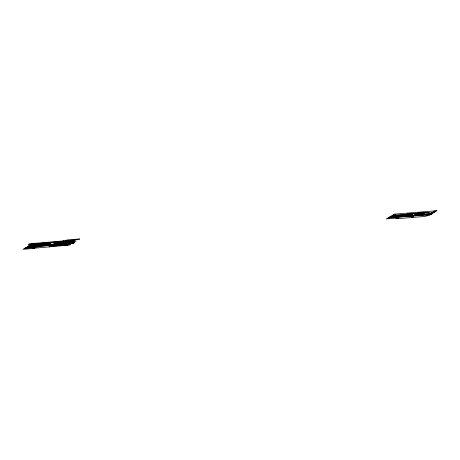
<?xml version="1.0" encoding="UTF-8"?>
<svg xmlns="http://www.w3.org/2000/svg" width="460" height="460" viewBox="0 0 460 460"><rect width="100%" height="100%" fill="white"/><g stroke="black" fill="none" stroke-linecap="round" stroke-linejoin="round"><path stroke-width="0.69" d="M32.637 243.512L78.62 239.608L79.758 238.918L66.809 239.965L65.671 240.655M25.162 248.354L33.643 243.236M25.869 248.262L26.72 247.744L25.449 247.848L23 249.326L33.189 248.503L36.501 246.508M27.64 247.192L26.099 247.457L46.034 245.766L46.811 245.295M29.457 246.094L27.261 246.755L28.186 246.198L47.777 244.57M30.251 245.617L28.825 245.812L30.325 245.571M31.343 244.956L29.808 245.22L30.469 244.823L47.064 243.691M32.971 243.972L31.102 244.438L31.987 243.903L33.08 243.909M34.212 243.225L29.486 243.765L28.163 244.565L31.953 244.26M27.594 248.118L24.455 248.452M33.298 247.658L35.449 247.486L24.529 248.406M34.356 248.147L32.896 248.337L66.665 245.318M39.842 245.278L43.217 244.927M44.637 242.385L43.826 242.874L45.367 242.253M40.267 245.174L41.009 244.731M42.124 244.059L45.005 242.322M44.108 244.461L45.126 243.846M45.937 243.288L42.561 243.639L47.346 243.196M44.488 244.45L45.603 243.777M44.948 244.392L45.965 243.777M50.002 242.96L50.893 242.518M45.603 245.743L47.317 244.99L46.903 245.237M48.219 244.168L47.069 244.858L74.761 242.598L73.301 243.484L26.95 247.279M48.294 244.122L50.157 243.277L47.771 244.714L50.186 244.57M50.209 242.966L49.916 243.144L50.744 242.92M50.37 242.926L51.048 242.518M45.816 245.755L50.502 242.932M54.372 242.604L55.102 242.161M54.596 242.598L55.321 242.161M55.539 242.155L54.947 242.518L57.166 242.339M52.75 244.358L54.815 243.449L55.395 243.403L54.148 244.156L71.168 242.305M56.459 242.46L55.993 242.742L61.927 241.776L60.95 242.064M49.099 246.991L52.75 244.818M52.843 244.76L53.946 244.547L52.946 245.151M53.624 244.289L60.772 243.811L63.1 242.368M53.728 244.26L56.77 242.426M50.56 246.238L49.306 246.738L51.209 245.588L58.84 244.823L51.71 245.416M50.652 246.18L54.429 245.525M52.457 245.22L53.228 244.755M56.137 242.955L55.119 243.271L57.132 242.845M57.195 243.576L54.746 243.794M61.191 242.069L61.922 241.626M62.146 241.644L63.589 240.787M59.438 243.392L61.473 243.254M57.322 244.8L58.351 244.179L60.438 244.007L59.553 244.542L72.939 243.461M62.502 241.58L63.79 240.804M62.801 241.54L63.992 240.821M58.339 244.743L59.978 243.754M57.799 245.243L58.408 244.875M62.134 243.047L61.157 243.633L70.972 242.725L70.621 242.932M70.23 241.793L73.088 241.448L72.76 241.644M65.107 245.663L70.524 244.668L66.257 244.973M66.349 244.915L67.166 244.427M73.255 240.752L74.836 240.39L32.355 244.013M74.543 239.97L75.82 239.798M65.613 245.657L68.488 243.927M70.127 242.937L75.181 239.884M67.321 244.927L68.304 244.335L51.106 245.784M69.161 243.817L51.974 245.283M72.105 242.04L70.259 242.558L75.963 241.385L55.901 242.949M72.743 243.581L74.382 242.592M394.864 214.527L395.887 214.515M401.085 215.498L400.384 215.918L405.8 215.481L407.284 214.59M401.206 215.504L402.983 215.361M403.604 215.291L400.597 215.504L399.705 216.039L390.086 216.648L391.391 215.861L393.122 215.579L408.014 214.527M408.911 213.394L410.527 213.336M410.067 215.878L409.67 216.119L413.764 215.786L414.638 215.257L415.506 215.188L414.5 215.797L418.876 215.441L419.894 214.831L421.987 214.659L421.095 215.199L431.388 214.337L432.009 213.963L430.037 214.124L432.555 213.63L415.035 215.021L415.351 214.831L414.684 214.883L416.961 213.653L408.411 214.343M410.464 215.843L405.835 216.551L430.514 214.624L429.134 215.458L426.086 215.705L427.484 215.659L424.862 216.441L397.526 218.649L395.91 218.707L396.986 218.052L398.739 217.908L386.337 218.908L387.849 218L405.829 216.493L388.136 217.827L391.673 217.057L389.269 217.143L389.608 216.936L412.401 215.015L406.393 215.504L408.693 214.113L392.046 215.47L394.162 214.952L392.915 214.941L394.214 214.159L437 210.709L433.153 211.439M412.856 214.745L406.841 215.228M412.332 215.694L414.195 215.527M418.68 212.606L420.296 212.549M416.415 215.251L415.253 215.343M420.578 213.773L416.909 214.072M419.359 214.975L419.698 214.946M422.815 213.572L423.671 213.503M434.556 211.399L436.017 211.301L434.74 212.071L431.526 212.422L434.389 212.284L432.584 213.377L430.87 213.618L416.214 214.803L417.703 214.113L416.714 214.193L417.703 213.595L418.807 213.446L415.069 213.745L415.69 213.371L429.404 212.267L406.623 214.101L414.069 213.503L408.526 214.274M57.592 245.157L57.971 244.927M42.987 243.535L73.169 241.103M417.553 213.681L424.327 213.106M30.768 244.973L49.634 243.449M29.653 245.646L48.524 244.122M54.481 243.806L61.68 243.225M46.592 245.289L59.116 244.277M50.358 246.232L66.872 244.898M36.11 246.916L40.468 246.566L36.11 246.916M72.824 241.011L72.381 241.276L73.962 240.919L72.824 241.011M392.15 216.165L393.311 216.073L392.15 216.165M404.564 216.016L406.312 215.878L404.564 216.016M411.614 216.873L413.362 216.729L411.614 216.873M424.499 213.003L423.441 213.641L424.879 212.974L424.499 213.003M430.439 213.078L431.98 212.951L430.439 213.078"/></g></svg>
